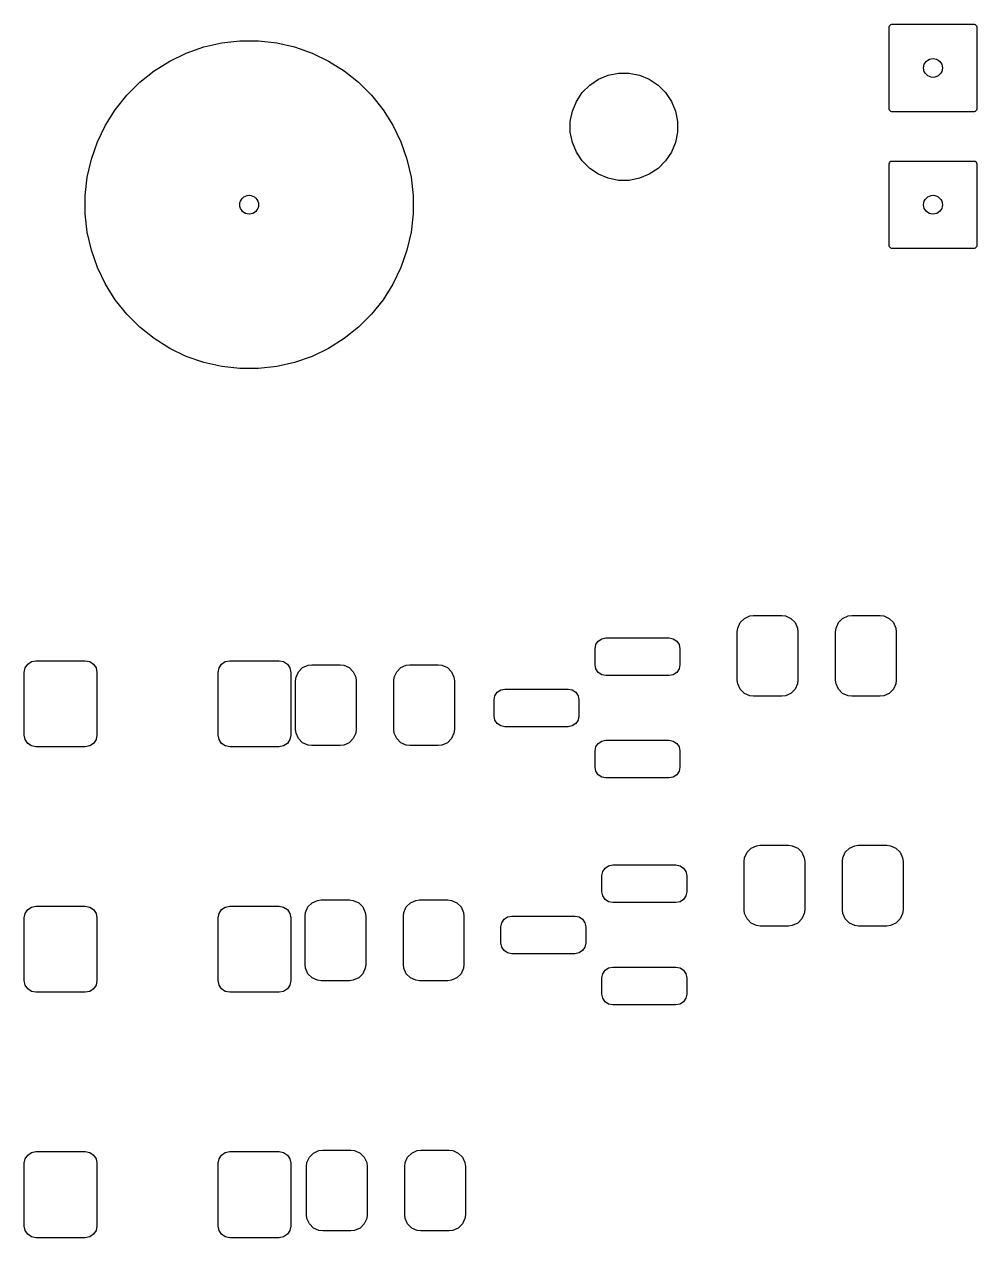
# Model space of a CAD drawing. Extents: x 0.24 to 2.94, y 0.23 to 2.13.
# Drawn here: x 0.236 to 0.932, y 1.245 to 2.132 of the extents above; entities that cross this region are included whole.
import ezdxf

# ---------------------------------------------------------------- set-up
doc = ezdxf.new("R2010")
doc.units = 0
doc.header["$MEASUREMENT"] = 0
doc.layers.add('BLACK', color=7, linetype='CONTINUOUS')

msp = doc.modelspace()

# ---------------------------------------------------------------- linework, layer by layer
at = {"layer": 'BLACK', "linetype": 'CONTINUOUS'}
for p, q in [((0.86803, 2.13), (0.86818, 2.13075)), ((0.86803, 2.07), (0.86803, 2.13)), ((0.86818, 2.13075), (0.86861, 2.13139)), ((0.86861, 2.13139), (0.86925, 2.13182)), ((0.86925, 2.13182), (0.87, 2.13197)), ((0.87, 2.13197), (0.93, 2.13197)), ((0.93, 2.13197), (0.93075, 2.13182)), ((0.93075, 2.13182), (0.93139, 2.13139)), ((0.93139, 2.13139), (0.93182, 2.13075)), ((0.93182, 2.13075), (0.93197, 2.13)), ((0.93197, 2.13), (0.93197, 2.07)), ((0.35405, 2.11094), (0.36676, 2.11539)), ((0.36676, 2.11539), (0.37989, 2.11838)), ((0.37989, 2.11838), (0.39327, 2.11989)), ((0.39327, 2.11989), (0.40673, 2.11989)), ((0.40673, 2.11989), (0.42011, 2.11838)), ((0.42011, 2.11838), (0.43324, 2.11539)), ((0.43324, 2.11539), (0.44595, 2.11094)), ((0.33051, 2.09793), (0.34192, 2.1051)), ((0.34192, 2.1051), (0.35405, 2.11094)), ((0.44595, 2.11094), (0.45808, 2.1051)), ((0.45808, 2.1051), (0.46949, 2.09793)), ((0.31999, 2.08954), (0.33051, 2.09793)), ((0.46949, 2.09793), (0.48001, 2.08954)), ((0.65544, 2.09172), (0.66257, 2.09467)), ((0.66257, 2.09467), (0.67014, 2.09618)), ((0.67014, 2.09618), (0.67786, 2.09618)), ((0.67786, 2.09618), (0.68543, 2.09467)), ((0.68543, 2.09467), (0.69256, 2.09172)), ((0.31046, 2.08001), (0.31999, 2.08954)), ((0.48001, 2.08954), (0.48954, 2.08001)), ((0.64357, 2.08198), (0.64902, 2.08743)), ((0.64902, 2.08743), (0.65544, 2.09172)), ((0.69256, 2.09172), (0.69898, 2.08743)), ((0.69898, 2.08743), (0.70443, 2.08198)), ((0.30207, 2.06949), (0.31046, 2.08001)), ((0.48954, 2.08001), (0.49793, 2.06949)), ((0.63928, 2.07556), (0.64357, 2.08198)), ((0.70443, 2.08198), (0.70872, 2.07556)), ((0.2949, 2.05808), (0.30207, 2.06949)), ((0.49793, 2.06949), (0.5051, 2.05808)), ((0.63482, 2.06086), (0.63633, 2.06843)), ((0.63633, 2.06843), (0.63928, 2.07556)), ((0.70872, 2.07556), (0.71167, 2.06843)), ((0.71167, 2.06843), (0.71318, 2.06086)), ((0.86818, 2.06925), (0.86803, 2.07)), ((0.86861, 2.06861), (0.86818, 2.06925)), ((0.86925, 2.06818), (0.86861, 2.06861)), ((0.87, 2.06803), (0.86925, 2.06818)), ((0.93, 2.06803), (0.87, 2.06803)), ((0.93075, 2.06818), (0.93, 2.06803)), ((0.93139, 2.06861), (0.93075, 2.06818)), ((0.93182, 2.06925), (0.93139, 2.06861)), ((0.93197, 2.07), (0.93182, 2.06925)), ((0.63482, 2.05314), (0.63482, 2.06086)), ((0.71318, 2.06086), (0.71318, 2.05314)), ((0.28906, 2.04595), (0.2949, 2.05808)), ((0.5051, 2.05808), (0.51094, 2.04595)), ((0.63633, 2.04557), (0.63482, 2.05314)), ((0.71318, 2.05314), (0.71167, 2.04557)), ((0.28461, 2.03324), (0.28906, 2.04595)), ((0.51094, 2.04595), (0.51539, 2.03324)), ((0.63928, 2.03844), (0.63633, 2.04557)), ((0.71167, 2.04557), (0.70872, 2.03844)), ((0.28162, 2.02011), (0.28461, 2.03324)), ((0.51539, 2.03324), (0.51838, 2.02011)), ((0.64357, 2.03202), (0.63928, 2.03844)), ((0.70872, 2.03844), (0.70443, 2.03202)), ((0.64902, 2.02657), (0.64357, 2.03202)), ((0.65544, 2.02228), (0.64902, 2.02657)), ((0.69898, 2.02657), (0.69256, 2.02228)), ((0.70443, 2.03202), (0.69898, 2.02657)), ((0.86803, 2.03), (0.86818, 2.03075)), ((0.86803, 1.97), (0.86803, 2.03)), ((0.86818, 2.03075), (0.86861, 2.03139)), ((0.86861, 2.03139), (0.86925, 2.03182)), ((0.86925, 2.03182), (0.87, 2.03197)), ((0.87, 2.03197), (0.93, 2.03197)), ((0.93, 2.03197), (0.93075, 2.03182)), ((0.93075, 2.03182), (0.93139, 2.03139)), ((0.93139, 2.03139), (0.93182, 2.03075)), ((0.93182, 2.03075), (0.93197, 2.03)), ((0.93197, 2.03), (0.93197, 1.97)), ((0.28011, 2.00673), (0.28162, 2.02011)), ((0.51838, 2.02011), (0.51989, 2.00673)), ((0.66257, 2.01933), (0.65544, 2.02228)), ((0.67014, 2.01782), (0.66257, 2.01933)), ((0.67786, 2.01782), (0.67014, 2.01782)), ((0.68543, 2.01933), (0.67786, 2.01782)), ((0.69256, 2.02228), (0.68543, 2.01933)), ((0.28011, 1.99327), (0.28011, 2.00673)), ((0.51989, 2.00673), (0.51989, 1.99327)), ((0.28162, 1.97989), (0.28011, 1.99327)), ((0.51989, 1.99327), (0.51838, 1.97989)), ((0.28461, 1.96676), (0.28162, 1.97989)), ((0.51838, 1.97989), (0.51539, 1.96676)), ((0.28906, 1.95405), (0.28461, 1.96676)), ((0.51539, 1.96676), (0.51094, 1.95405)), ((0.86818, 1.96925), (0.86803, 1.97)), ((0.86861, 1.96861), (0.86818, 1.96925)), ((0.86925, 1.96818), (0.86861, 1.96861)), ((0.87, 1.96803), (0.86925, 1.96818)), ((0.93, 1.96803), (0.87, 1.96803)), ((0.93075, 1.96818), (0.93, 1.96803)), ((0.93139, 1.96861), (0.93075, 1.96818)), ((0.93182, 1.96925), (0.93139, 1.96861)), ((0.93197, 1.97), (0.93182, 1.96925)), ((0.2949, 1.94192), (0.28906, 1.95405)), ((0.51094, 1.95405), (0.5051, 1.94192)), ((0.30207, 1.93051), (0.2949, 1.94192)), ((0.5051, 1.94192), (0.49793, 1.93051)), ((0.31046, 1.91999), (0.30207, 1.93051)), ((0.49793, 1.93051), (0.48954, 1.91999)), ((0.31999, 1.91046), (0.31046, 1.91999)), ((0.48954, 1.91999), (0.48001, 1.91046)), ((0.33051, 1.90207), (0.31999, 1.91046)), ((0.48001, 1.91046), (0.46949, 1.90207)), ((0.34192, 1.8949), (0.33051, 1.90207)), ((0.46949, 1.90207), (0.45808, 1.8949)), ((0.35405, 1.88906), (0.34192, 1.8949)), ((0.45808, 1.8949), (0.44595, 1.88906)), ((0.36676, 1.88461), (0.35405, 1.88906)), ((0.37989, 1.88162), (0.36676, 1.88461)), ((0.39327, 1.88011), (0.37989, 1.88162)), ((0.42011, 1.88162), (0.40673, 1.88011)), ((0.43324, 1.88461), (0.42011, 1.88162)), ((0.44595, 1.88906), (0.43324, 1.88461)), ((0.40673, 1.88011), (0.39327, 1.88011)), ((0.759, 1.69439), (0.76207, 1.69746)), ((0.76207, 1.69746), (0.76604, 1.69921)), ((0.76604, 1.69921), (0.76874, 1.69953)), ((0.76874, 1.69953), (0.78941, 1.69953)), ((0.78941, 1.69953), (0.79211, 1.69921)), ((0.79211, 1.69921), (0.79608, 1.69746)), ((0.79608, 1.69746), (0.79915, 1.69439)), ((0.83085, 1.69439), (0.83392, 1.69746)), ((0.83392, 1.69746), (0.83789, 1.69921)), ((0.83789, 1.69921), (0.84059, 1.69953)), ((0.84059, 1.69953), (0.86126, 1.69953)), ((0.86126, 1.69953), (0.86396, 1.69921)), ((0.86396, 1.69921), (0.86793, 1.69746)), ((0.86793, 1.69746), (0.871, 1.69439)), ((0.75693, 1.68772), (0.75724, 1.69042)), ((0.75693, 1.65228), (0.75693, 1.68772)), ((0.75724, 1.69042), (0.759, 1.69439)), ((0.79915, 1.69439), (0.80091, 1.69042)), ((0.80091, 1.69042), (0.80122, 1.68772)), ((0.80122, 1.68772), (0.80122, 1.65228)), ((0.82878, 1.68772), (0.82909, 1.69042)), ((0.82878, 1.65228), (0.82878, 1.68772)), ((0.82909, 1.69042), (0.83085, 1.69439)), ((0.871, 1.69439), (0.87276, 1.69042)), ((0.87276, 1.69042), (0.87307, 1.68772)), ((0.87307, 1.68772), (0.87307, 1.65228)), ((0.65291, 1.67531), (0.6535, 1.67832)), ((0.6535, 1.67832), (0.65521, 1.68087)), ((0.65521, 1.68087), (0.65777, 1.68258)), ((0.65777, 1.68258), (0.66078, 1.68318)), ((0.66078, 1.68318), (0.70704, 1.68318)), ((0.70704, 1.68318), (0.71005, 1.68258)), ((0.71005, 1.68258), (0.71261, 1.68087)), ((0.71261, 1.68087), (0.71431, 1.67832)), ((0.71431, 1.67832), (0.71491, 1.67531)), ((0.65291, 1.6635), (0.65291, 1.67531)), ((0.71491, 1.67531), (0.71491, 1.6635)), ((0.23556, 1.65797), (0.23621, 1.66123)), ((0.23621, 1.66123), (0.23806, 1.664)), ((0.23806, 1.664), (0.24082, 1.66585)), ((0.24082, 1.66585), (0.24409, 1.6665)), ((0.24409, 1.6665), (0.28018, 1.6665)), ((0.28018, 1.6665), (0.28344, 1.66585)), ((0.28344, 1.66585), (0.28621, 1.664)), ((0.28621, 1.664), (0.28806, 1.66123)), ((0.28806, 1.66123), (0.28871, 1.65797)), ((0.37729, 1.65797), (0.37794, 1.66123)), ((0.37794, 1.66123), (0.37979, 1.664)), ((0.37979, 1.664), (0.38256, 1.66585)), ((0.38256, 1.66585), (0.38582, 1.6665)), ((0.38582, 1.6665), (0.42191, 1.6665)), ((0.42191, 1.6665), (0.42518, 1.66585)), ((0.42518, 1.66585), (0.42794, 1.664)), ((0.42794, 1.664), (0.42979, 1.66123)), ((0.42979, 1.66123), (0.43044, 1.65797)), ((0.436, 1.65839), (0.43907, 1.66146)), ((0.43907, 1.66146), (0.44304, 1.66321)), ((0.44304, 1.66321), (0.44574, 1.66353)), ((0.44574, 1.66353), (0.46641, 1.66353)), ((0.46641, 1.66353), (0.46911, 1.66321)), ((0.46911, 1.66321), (0.47308, 1.66146)), ((0.47308, 1.66146), (0.47615, 1.65839)), ((0.50785, 1.65839), (0.51092, 1.66146)), ((0.51092, 1.66146), (0.51489, 1.66321)), ((0.51489, 1.66321), (0.51759, 1.66353)), ((0.51759, 1.66353), (0.53826, 1.66353)), ((0.53826, 1.66353), (0.54096, 1.66321)), ((0.54096, 1.66321), (0.54493, 1.66146)), ((0.54493, 1.66146), (0.548, 1.65839)), ((0.6535, 1.66048), (0.65291, 1.6635)), ((0.65521, 1.65793), (0.6535, 1.66048)), ((0.71431, 1.66048), (0.71261, 1.65793)), ((0.71491, 1.6635), (0.71431, 1.66048)), ((0.23556, 1.61203), (0.23556, 1.65797)), ((0.28871, 1.65797), (0.28871, 1.61203)), ((0.37729, 1.61203), (0.37729, 1.65797)), ((0.43044, 1.65797), (0.43044, 1.61203)), ((0.43393, 1.65172), (0.43424, 1.65442)), ((0.43393, 1.61628), (0.43393, 1.65172)), ((0.43424, 1.65442), (0.436, 1.65839)), ((0.47615, 1.65839), (0.47791, 1.65442)), ((0.47791, 1.65442), (0.47822, 1.65172)), ((0.47822, 1.65172), (0.47822, 1.61628)), ((0.50578, 1.65172), (0.50609, 1.65442)), ((0.50578, 1.61628), (0.50578, 1.65172)), ((0.50609, 1.65442), (0.50785, 1.65839)), ((0.548, 1.65839), (0.54976, 1.65442)), ((0.54976, 1.65442), (0.55007, 1.65172)), ((0.55007, 1.65172), (0.55007, 1.61628)), ((0.65777, 1.65622), (0.65521, 1.65793)), ((0.66078, 1.65562), (0.65777, 1.65622)), ((0.70704, 1.65562), (0.66078, 1.65562)), ((0.71005, 1.65622), (0.70704, 1.65562)), ((0.71261, 1.65793), (0.71005, 1.65622)), ((0.75724, 1.64958), (0.75693, 1.65228)), ((0.80122, 1.65228), (0.80091, 1.64958)), ((0.82909, 1.64958), (0.82878, 1.65228)), ((0.87307, 1.65228), (0.87276, 1.64958)), ((0.57969, 1.64092), (0.58139, 1.64347)), ((0.58139, 1.64347), (0.58395, 1.64518)), ((0.58395, 1.64518), (0.58696, 1.64578)), ((0.58696, 1.64578), (0.63322, 1.64578)), ((0.63322, 1.64578), (0.63623, 1.64518)), ((0.63623, 1.64518), (0.63879, 1.64347)), ((0.63879, 1.64347), (0.6405, 1.64092)), ((0.759, 1.64561), (0.75724, 1.64958)), ((0.76207, 1.64254), (0.759, 1.64561)), ((0.76604, 1.64079), (0.76207, 1.64254)), ((0.79608, 1.64254), (0.79211, 1.64079)), ((0.79915, 1.64561), (0.79608, 1.64254)), ((0.80091, 1.64958), (0.79915, 1.64561)), ((0.83085, 1.64561), (0.82909, 1.64958)), ((0.83392, 1.64254), (0.83085, 1.64561)), ((0.83789, 1.64079), (0.83392, 1.64254)), ((0.86793, 1.64254), (0.86396, 1.64079)), ((0.871, 1.64561), (0.86793, 1.64254)), ((0.87276, 1.64958), (0.871, 1.64561)), ((0.57909, 1.63791), (0.57969, 1.64092)), ((0.57909, 1.62609), (0.57909, 1.63791)), ((0.6405, 1.64092), (0.64109, 1.63791)), ((0.64109, 1.63791), (0.64109, 1.62609)), ((0.76874, 1.64047), (0.76604, 1.64079)), ((0.78941, 1.64047), (0.76874, 1.64047)), ((0.79211, 1.64079), (0.78941, 1.64047)), ((0.84059, 1.64047), (0.83789, 1.64079)), ((0.86126, 1.64047), (0.84059, 1.64047)), ((0.86396, 1.64079), (0.86126, 1.64047)), ((0.57969, 1.62308), (0.57909, 1.62609)), ((0.64109, 1.62609), (0.6405, 1.62308)), ((0.43424, 1.61358), (0.43393, 1.61628)), ((0.47822, 1.61628), (0.47791, 1.61358)), ((0.50609, 1.61358), (0.50578, 1.61628)), ((0.55007, 1.61628), (0.54976, 1.61358)), ((0.58139, 1.62053), (0.57969, 1.62308)), ((0.58395, 1.61882), (0.58139, 1.62053)), ((0.58696, 1.61822), (0.58395, 1.61882)), ((0.63322, 1.61822), (0.58696, 1.61822)), ((0.63623, 1.61882), (0.63322, 1.61822)), ((0.63879, 1.62053), (0.63623, 1.61882)), ((0.6405, 1.62308), (0.63879, 1.62053)), ((0.23621, 1.60877), (0.23556, 1.61203)), ((0.23806, 1.606), (0.23621, 1.60877)), ((0.28806, 1.60877), (0.28621, 1.606)), ((0.28871, 1.61203), (0.28806, 1.60877)), ((0.37794, 1.60877), (0.37729, 1.61203)), ((0.37979, 1.606), (0.37794, 1.60877)), ((0.42979, 1.60877), (0.42794, 1.606)), ((0.43044, 1.61203), (0.42979, 1.60877)), ((0.436, 1.60961), (0.43424, 1.61358)), ((0.43907, 1.60654), (0.436, 1.60961)), ((0.44304, 1.60479), (0.43907, 1.60654)), ((0.47308, 1.60654), (0.46911, 1.60479)), ((0.47615, 1.60961), (0.47308, 1.60654)), ((0.47791, 1.61358), (0.47615, 1.60961)), ((0.50785, 1.60961), (0.50609, 1.61358)), ((0.51092, 1.60654), (0.50785, 1.60961)), ((0.51489, 1.60479), (0.51092, 1.60654)), ((0.54493, 1.60654), (0.54096, 1.60479)), ((0.548, 1.60961), (0.54493, 1.60654)), ((0.54976, 1.61358), (0.548, 1.60961)), ((0.65521, 1.60607), (0.65777, 1.60778)), ((0.65777, 1.60778), (0.66078, 1.60838)), ((0.66078, 1.60838), (0.70704, 1.60838)), ((0.70704, 1.60838), (0.71005, 1.60778)), ((0.71005, 1.60778), (0.71261, 1.60607)), ((0.24082, 1.60415), (0.23806, 1.606)), ((0.24409, 1.6035), (0.24082, 1.60415)), ((0.28018, 1.6035), (0.24409, 1.6035)), ((0.28344, 1.60415), (0.28018, 1.6035)), ((0.28621, 1.606), (0.28344, 1.60415)), ((0.38256, 1.60415), (0.37979, 1.606)), ((0.38582, 1.6035), (0.38256, 1.60415)), ((0.42191, 1.6035), (0.38582, 1.6035)), ((0.42518, 1.60415), (0.42191, 1.6035)), ((0.42794, 1.606), (0.42518, 1.60415)), ((0.44574, 1.60447), (0.44304, 1.60479)), ((0.46641, 1.60447), (0.44574, 1.60447)), ((0.46911, 1.60479), (0.46641, 1.60447)), ((0.51759, 1.60447), (0.51489, 1.60479)), ((0.53826, 1.60447), (0.51759, 1.60447)), ((0.54096, 1.60479), (0.53826, 1.60447)), ((0.65291, 1.6005), (0.6535, 1.60352)), ((0.65291, 1.58869), (0.65291, 1.6005)), ((0.6535, 1.60352), (0.65521, 1.60607)), ((0.71261, 1.60607), (0.71431, 1.60352)), ((0.71431, 1.60352), (0.71491, 1.6005)), ((0.71491, 1.6005), (0.71491, 1.58869)), ((0.6535, 1.58568), (0.65291, 1.58869)), ((0.71491, 1.58869), (0.71431, 1.58568)), ((0.65521, 1.58313), (0.6535, 1.58568)), ((0.65777, 1.58142), (0.65521, 1.58313)), ((0.66078, 1.58082), (0.65777, 1.58142)), ((0.70704, 1.58082), (0.66078, 1.58082)), ((0.71005, 1.58142), (0.70704, 1.58082)), ((0.71261, 1.58313), (0.71005, 1.58142)), ((0.71431, 1.58568), (0.71261, 1.58313)), ((0.764, 1.52639), (0.76707, 1.52946)), ((0.76707, 1.52946), (0.77104, 1.53121)), ((0.77104, 1.53121), (0.77374, 1.53153)), ((0.77374, 1.53153), (0.79441, 1.53153)), ((0.79441, 1.53153), (0.79711, 1.53121)), ((0.79711, 1.53121), (0.80108, 1.52946)), ((0.80108, 1.52946), (0.80415, 1.52639)), ((0.83585, 1.52639), (0.83892, 1.52946)), ((0.83892, 1.52946), (0.84289, 1.53121)), ((0.84289, 1.53121), (0.84559, 1.53153)), ((0.84559, 1.53153), (0.86626, 1.53153)), ((0.86626, 1.53153), (0.86896, 1.53121)), ((0.86896, 1.53121), (0.87293, 1.52946)), ((0.87293, 1.52946), (0.876, 1.52639)), ((0.76193, 1.51972), (0.76224, 1.52242)), ((0.76193, 1.48428), (0.76193, 1.51972)), ((0.76224, 1.52242), (0.764, 1.52639)), ((0.80415, 1.52639), (0.80591, 1.52242)), ((0.80591, 1.52242), (0.80622, 1.51972)), ((0.80622, 1.51972), (0.80622, 1.48428)), ((0.83378, 1.51972), (0.83409, 1.52242)), ((0.83378, 1.48428), (0.83378, 1.51972)), ((0.83409, 1.52242), (0.83585, 1.52639)), ((0.876, 1.52639), (0.87776, 1.52242)), ((0.87776, 1.52242), (0.87807, 1.51972)), ((0.87807, 1.51972), (0.87807, 1.48428)), ((0.65791, 1.50931), (0.6585, 1.51232)), ((0.65791, 1.4975), (0.65791, 1.50931)), ((0.6585, 1.51232), (0.66021, 1.51487)), ((0.66021, 1.51487), (0.66277, 1.51658)), ((0.66277, 1.51658), (0.66578, 1.51718)), ((0.66578, 1.51718), (0.71204, 1.51718)), ((0.71204, 1.51718), (0.71505, 1.51658)), ((0.71505, 1.51658), (0.71761, 1.51487)), ((0.71761, 1.51487), (0.71931, 1.51232)), ((0.71931, 1.51232), (0.71991, 1.50931)), ((0.71991, 1.50931), (0.71991, 1.4975)), ((0.44607, 1.48946), (0.45004, 1.49121)), ((0.45004, 1.49121), (0.45274, 1.49153)), ((0.45274, 1.49153), (0.47341, 1.49153)), ((0.47341, 1.49153), (0.47611, 1.49121)), ((0.47611, 1.49121), (0.48008, 1.48946)), ((0.51792, 1.48946), (0.52189, 1.49121)), ((0.52189, 1.49121), (0.52459, 1.49153)), ((0.52459, 1.49153), (0.54526, 1.49153)), ((0.54526, 1.49153), (0.54796, 1.49121)), ((0.54796, 1.49121), (0.55193, 1.48946)), ((0.6585, 1.49448), (0.65791, 1.4975)), ((0.66021, 1.49193), (0.6585, 1.49448)), ((0.66277, 1.49022), (0.66021, 1.49193)), ((0.71761, 1.49193), (0.71505, 1.49022)), ((0.71931, 1.49448), (0.71761, 1.49193)), ((0.71991, 1.4975), (0.71931, 1.49448)), ((0.23621, 1.48173), (0.23806, 1.4845)), ((0.23806, 1.4845), (0.24082, 1.48635)), ((0.24082, 1.48635), (0.24409, 1.487)), ((0.24409, 1.487), (0.28018, 1.487)), ((0.28018, 1.487), (0.28344, 1.48635)), ((0.28344, 1.48635), (0.28621, 1.4845)), ((0.28621, 1.4845), (0.28806, 1.48173)), ((0.37794, 1.48173), (0.37979, 1.4845)), ((0.37979, 1.4845), (0.38256, 1.48635)), ((0.38256, 1.48635), (0.38582, 1.487)), ((0.38582, 1.487), (0.42191, 1.487)), ((0.42191, 1.487), (0.42518, 1.48635)), ((0.42518, 1.48635), (0.42794, 1.4845)), ((0.42794, 1.4845), (0.42979, 1.48173)), ((0.44093, 1.47972), (0.44124, 1.48242)), ((0.44124, 1.48242), (0.443, 1.48639)), ((0.443, 1.48639), (0.44607, 1.48946)), ((0.48008, 1.48946), (0.48315, 1.48639)), ((0.48315, 1.48639), (0.48491, 1.48242)), ((0.48491, 1.48242), (0.48522, 1.47972)), ((0.51278, 1.47972), (0.51309, 1.48242)), ((0.51309, 1.48242), (0.51485, 1.48639)), ((0.51485, 1.48639), (0.51792, 1.48946)), ((0.55193, 1.48946), (0.555, 1.48639)), ((0.555, 1.48639), (0.55676, 1.48242)), ((0.55676, 1.48242), (0.55707, 1.47972)), ((0.66578, 1.48962), (0.66277, 1.49022)), ((0.71204, 1.48962), (0.66578, 1.48962)), ((0.71505, 1.49022), (0.71204, 1.48962)), ((0.76224, 1.48158), (0.76193, 1.48428)), ((0.80622, 1.48428), (0.80591, 1.48158)), ((0.83409, 1.48158), (0.83378, 1.48428)), ((0.87807, 1.48428), (0.87776, 1.48158)), ((0.23556, 1.47847), (0.23621, 1.48173)), ((0.23556, 1.43253), (0.23556, 1.47847)), ((0.28806, 1.48173), (0.28871, 1.47847)), ((0.28871, 1.47847), (0.28871, 1.43253)), ((0.37729, 1.47847), (0.37794, 1.48173)), ((0.37729, 1.43253), (0.37729, 1.47847)), ((0.42979, 1.48173), (0.43044, 1.47847)), ((0.43044, 1.47847), (0.43044, 1.43253)), ((0.44093, 1.44428), (0.44093, 1.47972)), ((0.48522, 1.47972), (0.48522, 1.44428)), ((0.51278, 1.44428), (0.51278, 1.47972)), ((0.55707, 1.47972), (0.55707, 1.44428)), ((0.58409, 1.47191), (0.58469, 1.47492)), ((0.58469, 1.47492), (0.58639, 1.47747)), ((0.58639, 1.47747), (0.58895, 1.47918)), ((0.58895, 1.47918), (0.59196, 1.47978)), ((0.59196, 1.47978), (0.63822, 1.47978)), ((0.63822, 1.47978), (0.64123, 1.47918)), ((0.64123, 1.47918), (0.64379, 1.47747)), ((0.64379, 1.47747), (0.6455, 1.47492)), ((0.6455, 1.47492), (0.64609, 1.47191)), ((0.764, 1.47761), (0.76224, 1.48158)), ((0.76707, 1.47454), (0.764, 1.47761)), ((0.77104, 1.47279), (0.76707, 1.47454)), ((0.80108, 1.47454), (0.79711, 1.47279)), ((0.80415, 1.47761), (0.80108, 1.47454)), ((0.80591, 1.48158), (0.80415, 1.47761)), ((0.83585, 1.47761), (0.83409, 1.48158)), ((0.83892, 1.47454), (0.83585, 1.47761)), ((0.84289, 1.47279), (0.83892, 1.47454)), ((0.87293, 1.47454), (0.86896, 1.47279)), ((0.876, 1.47761), (0.87293, 1.47454)), ((0.87776, 1.48158), (0.876, 1.47761)), ((0.58409, 1.46009), (0.58409, 1.47191)), ((0.64609, 1.47191), (0.64609, 1.46009)), ((0.77374, 1.47247), (0.77104, 1.47279)), ((0.79441, 1.47247), (0.77374, 1.47247)), ((0.79711, 1.47279), (0.79441, 1.47247)), ((0.84559, 1.47247), (0.84289, 1.47279)), ((0.86626, 1.47247), (0.84559, 1.47247)), ((0.86896, 1.47279), (0.86626, 1.47247)), ((0.58469, 1.45708), (0.58409, 1.46009)), ((0.58639, 1.45453), (0.58469, 1.45708)), ((0.6455, 1.45708), (0.64379, 1.45453)), ((0.64609, 1.46009), (0.6455, 1.45708)), ((0.58895, 1.45282), (0.58639, 1.45453)), ((0.59196, 1.45222), (0.58895, 1.45282)), ((0.63822, 1.45222), (0.59196, 1.45222)), ((0.64123, 1.45282), (0.63822, 1.45222)), ((0.64379, 1.45453), (0.64123, 1.45282)), ((0.44124, 1.44158), (0.44093, 1.44428)), ((0.443, 1.43761), (0.44124, 1.44158)), ((0.48491, 1.44158), (0.48315, 1.43761)), ((0.48522, 1.44428), (0.48491, 1.44158)), ((0.51309, 1.44158), (0.51278, 1.44428)), ((0.51485, 1.43761), (0.51309, 1.44158)), ((0.55676, 1.44158), (0.555, 1.43761)), ((0.55707, 1.44428), (0.55676, 1.44158)), ((0.6585, 1.43752), (0.66021, 1.44007)), ((0.66021, 1.44007), (0.66277, 1.44178)), ((0.66277, 1.44178), (0.66578, 1.44238)), ((0.66578, 1.44238), (0.71204, 1.44238)), ((0.71204, 1.44238), (0.71505, 1.44178)), ((0.71505, 1.44178), (0.71761, 1.44007)), ((0.71761, 1.44007), (0.71931, 1.43752)), ((0.23621, 1.42927), (0.23556, 1.43253)), ((0.23806, 1.4265), (0.23621, 1.42927)), ((0.28806, 1.42927), (0.28621, 1.4265)), ((0.28871, 1.43253), (0.28806, 1.42927)), ((0.37794, 1.42927), (0.37729, 1.43253)), ((0.37979, 1.4265), (0.37794, 1.42927)), ((0.42979, 1.42927), (0.42794, 1.4265)), ((0.43044, 1.43253), (0.42979, 1.42927)), ((0.44607, 1.43454), (0.443, 1.43761)), ((0.45004, 1.43279), (0.44607, 1.43454)), ((0.45274, 1.43247), (0.45004, 1.43279)), ((0.47341, 1.43247), (0.45274, 1.43247)), ((0.47611, 1.43279), (0.47341, 1.43247)), ((0.48008, 1.43454), (0.47611, 1.43279)), ((0.48315, 1.43761), (0.48008, 1.43454)), ((0.51792, 1.43454), (0.51485, 1.43761)), ((0.52189, 1.43279), (0.51792, 1.43454)), ((0.52459, 1.43247), (0.52189, 1.43279)), ((0.54526, 1.43247), (0.52459, 1.43247)), ((0.54796, 1.43279), (0.54526, 1.43247)), ((0.55193, 1.43454), (0.54796, 1.43279)), ((0.555, 1.43761), (0.55193, 1.43454)), ((0.65791, 1.4345), (0.6585, 1.43752)), ((0.65791, 1.42269), (0.65791, 1.4345)), ((0.71931, 1.43752), (0.71991, 1.4345)), ((0.71991, 1.4345), (0.71991, 1.42269)), ((0.24082, 1.42465), (0.23806, 1.4265)), ((0.24409, 1.424), (0.24082, 1.42465)), ((0.28018, 1.424), (0.24409, 1.424)), ((0.28344, 1.42465), (0.28018, 1.424)), ((0.28621, 1.4265), (0.28344, 1.42465)), ((0.38256, 1.42465), (0.37979, 1.4265)), ((0.38582, 1.424), (0.38256, 1.42465)), ((0.42191, 1.424), (0.38582, 1.424)), ((0.42518, 1.42465), (0.42191, 1.424)), ((0.42794, 1.4265), (0.42518, 1.42465)), ((0.6585, 1.41968), (0.65791, 1.42269)), ((0.71991, 1.42269), (0.71931, 1.41968)), ((0.66021, 1.41713), (0.6585, 1.41968)), ((0.66277, 1.41542), (0.66021, 1.41713)), ((0.66578, 1.41482), (0.66277, 1.41542)), ((0.71204, 1.41482), (0.66578, 1.41482)), ((0.71505, 1.41542), (0.71204, 1.41482)), ((0.71761, 1.41713), (0.71505, 1.41542)), ((0.71931, 1.41968), (0.71761, 1.41713)), ((0.23621, 1.30223), (0.23806, 1.305)), ((0.23806, 1.305), (0.24082, 1.30685)), ((0.24082, 1.30685), (0.24409, 1.3075)), ((0.24409, 1.3075), (0.28018, 1.3075)), ((0.28018, 1.3075), (0.28344, 1.30685)), ((0.28344, 1.30685), (0.28621, 1.305)), ((0.28621, 1.305), (0.28806, 1.30223)), ((0.37794, 1.30223), (0.37979, 1.305)), ((0.37979, 1.305), (0.38256, 1.30685)), ((0.38256, 1.30685), (0.38582, 1.3075)), ((0.38582, 1.3075), (0.42191, 1.3075)), ((0.42191, 1.3075), (0.42518, 1.30685)), ((0.42518, 1.30685), (0.42794, 1.305)), ((0.42794, 1.305), (0.42979, 1.30223)), ((0.444, 1.30339), (0.44707, 1.30646)), ((0.44707, 1.30646), (0.45104, 1.30821)), ((0.45104, 1.30821), (0.45374, 1.30853)), ((0.45374, 1.30853), (0.47441, 1.30853)), ((0.47441, 1.30853), (0.47711, 1.30821)), ((0.47711, 1.30821), (0.48108, 1.30646)), ((0.48108, 1.30646), (0.48415, 1.30339)), ((0.51585, 1.30339), (0.51892, 1.30646)), ((0.51892, 1.30646), (0.52289, 1.30821)), ((0.52289, 1.30821), (0.52559, 1.30853)), ((0.52559, 1.30853), (0.54626, 1.30853)), ((0.54626, 1.30853), (0.54896, 1.30821)), ((0.54896, 1.30821), (0.55293, 1.30646)), ((0.55293, 1.30646), (0.556, 1.30339)), ((0.23556, 1.29897), (0.23621, 1.30223)), ((0.23556, 1.25303), (0.23556, 1.29897)), ((0.28806, 1.30223), (0.28871, 1.29897)), ((0.28871, 1.29897), (0.28871, 1.25303)), ((0.37729, 1.29897), (0.37794, 1.30223)), ((0.37729, 1.25303), (0.37729, 1.29897)), ((0.42979, 1.30223), (0.43044, 1.29897)), ((0.43044, 1.29897), (0.43044, 1.25303)), ((0.44193, 1.29672), (0.44224, 1.29942)), ((0.44193, 1.26128), (0.44193, 1.29672)), ((0.44224, 1.29942), (0.444, 1.30339)), ((0.48415, 1.30339), (0.48591, 1.29942)), ((0.48591, 1.29942), (0.48622, 1.29672)), ((0.48622, 1.29672), (0.48622, 1.26128)), ((0.51378, 1.29672), (0.51409, 1.29942)), ((0.51378, 1.26128), (0.51378, 1.29672)), ((0.51409, 1.29942), (0.51585, 1.30339)), ((0.556, 1.30339), (0.55776, 1.29942)), ((0.55776, 1.29942), (0.55807, 1.29672)), ((0.55807, 1.29672), (0.55807, 1.26128)), ((0.44224, 1.25858), (0.44193, 1.26128)), ((0.48622, 1.26128), (0.48591, 1.25858)), ((0.51409, 1.25858), (0.51378, 1.26128)), ((0.55807, 1.26128), (0.55776, 1.25858)), ((0.23621, 1.24977), (0.23556, 1.25303)), ((0.28871, 1.25303), (0.28806, 1.24977)), ((0.37794, 1.24977), (0.37729, 1.25303)), ((0.43044, 1.25303), (0.42979, 1.24977)), ((0.444, 1.25461), (0.44224, 1.25858)), ((0.44707, 1.25154), (0.444, 1.25461)), ((0.45104, 1.24979), (0.44707, 1.25154)), ((0.48108, 1.25154), (0.47711, 1.24979)), ((0.48415, 1.25461), (0.48108, 1.25154)), ((0.48591, 1.25858), (0.48415, 1.25461)), ((0.51585, 1.25461), (0.51409, 1.25858)), ((0.51892, 1.25154), (0.51585, 1.25461)), ((0.52289, 1.24979), (0.51892, 1.25154)), ((0.55293, 1.25154), (0.54896, 1.24979)), ((0.556, 1.25461), (0.55293, 1.25154)), ((0.55776, 1.25858), (0.556, 1.25461)), ((0.23806, 1.247), (0.23621, 1.24977)), ((0.24082, 1.24515), (0.23806, 1.247)), ((0.24409, 1.2445), (0.24082, 1.24515)), ((0.28018, 1.2445), (0.24409, 1.2445)), ((0.28344, 1.24515), (0.28018, 1.2445)), ((0.28621, 1.247), (0.28344, 1.24515)), ((0.28806, 1.24977), (0.28621, 1.247)), ((0.37979, 1.247), (0.37794, 1.24977)), ((0.38256, 1.24515), (0.37979, 1.247)), ((0.38582, 1.2445), (0.38256, 1.24515)), ((0.42191, 1.2445), (0.38582, 1.2445)), ((0.42518, 1.24515), (0.42191, 1.2445)), ((0.42794, 1.247), (0.42518, 1.24515)), ((0.42979, 1.24977), (0.42794, 1.247)), ((0.45374, 1.24947), (0.45104, 1.24979)), ((0.47441, 1.24947), (0.45374, 1.24947)), ((0.47711, 1.24979), (0.47441, 1.24947)), ((0.52559, 1.24947), (0.52289, 1.24979)), ((0.54626, 1.24947), (0.52559, 1.24947)), ((0.54896, 1.24979), (0.54626, 1.24947))]:
    msp.add_line(p, q, dxfattribs=at)
at = {"layer": 'BLACK'}
for centre in [(0.9, 2.1), (0.4, 2), (0.9, 2)]:
    msp.add_circle(centre, 0.00689, dxfattribs=at)
at = {"layer": 'WHITE'}
for centre in [(0.9, 2.1), (0.4, 2), (0.9, 2)]:
    msp.add_circle(centre, 0.00689, dxfattribs=at)

doc.saveas('drawing.dxf')
